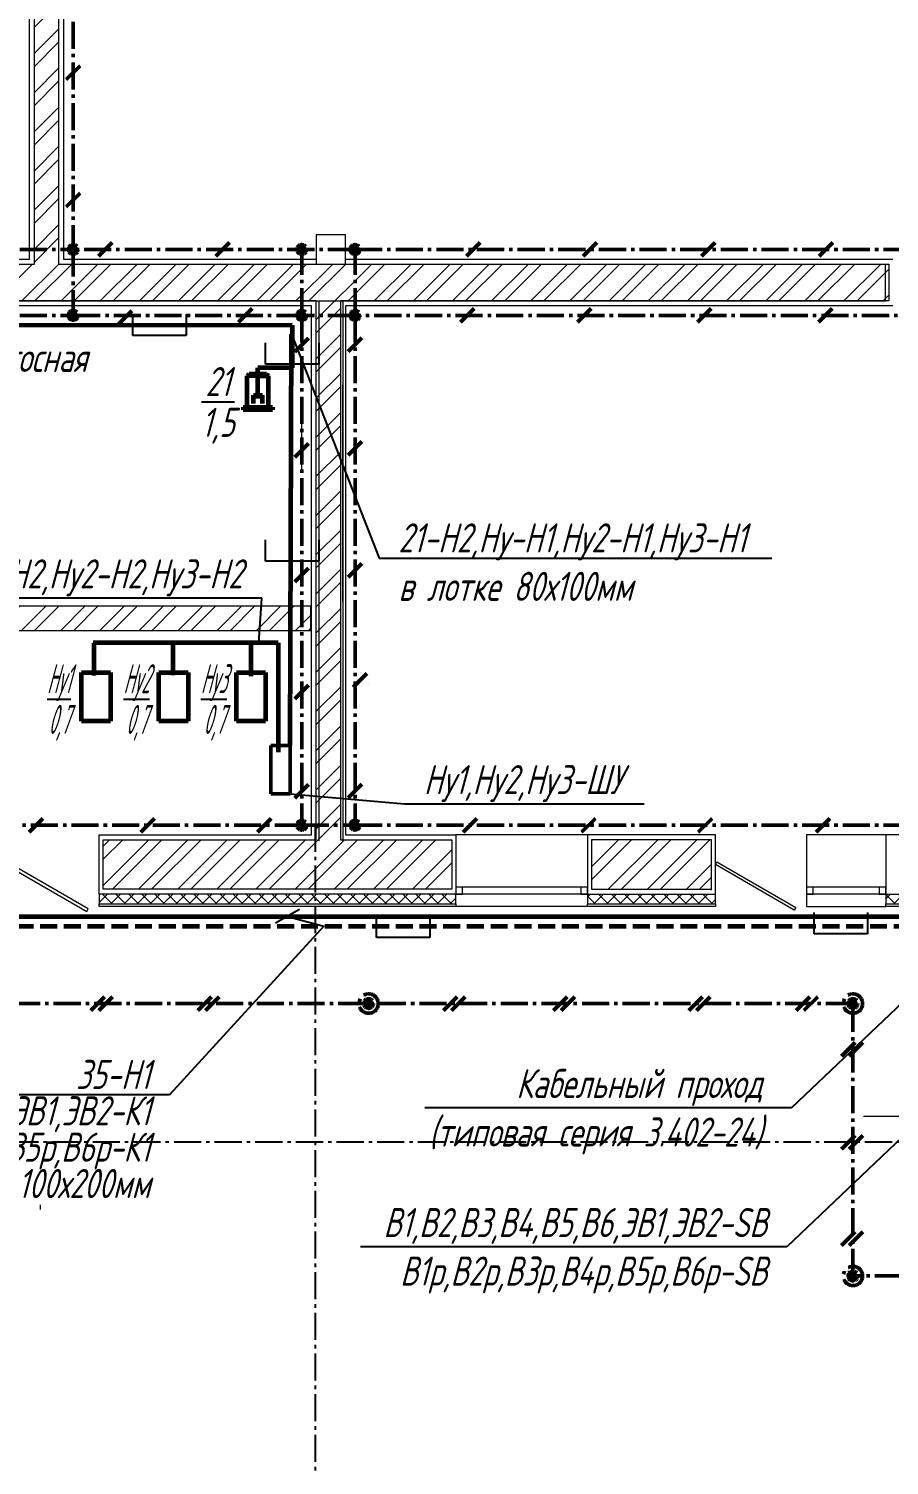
# Model space of a CAD drawing. Header units: millimetres. Extents: x -10490 to 5162, y -5053 to 76.
# Drawn here: x -5239 to -4984.9, y -1553.6 to -1129.8 of the extents above; entities that cross this region are included whole.
import ezdxf
from ezdxf import colors
from ezdxf.entities.mleader import LeaderData, LeaderLine
from ezdxf.math import Vec2, Vec3

# ---------------------------------------------------------------- set-up
doc = ezdxf.new("R2010")
doc.units = ezdxf.units.MM
doc.linetypes.add('gost5', pattern=[7, 5, -2, 0])
doc.linetypes.add('gost6', pattern=[12, 8, -1.5, 1, -1.5])
for name, color, linetype, lineweight in [('Заземление (Вновь)', 6, 'gost6', 50), ('КаБель контрольный (Вновь)', 142, 'gost5', 60), ('КаБель силовой (Вновь)', 1, 'Continuous', 60), ('Линия выноска', 137, 'Continuous', 25), ('Осевая', 4, 'gost6', 25), ('Рамка тонкая', 5, 'Continuous', 25), ('Строительный', 251, 'Continuous', 13), ('Текст', 2, 'Continuous', 25), ('Технологическое', 152, 'Continuous', 18), ('Щиты пульты (Вновь)', 5, 'Continuous', 50), ('ЭлектрооБорудование (Вновь)', 160, 'Continuous', 60)]:
    doc.layers.add(name, color=color, linetype=linetype, lineweight=lineweight)
doc.styles.add('SIMPLEX', font='simplex.shx', dxfattribs={"width": 0.7, "oblique": 15})
doc.styles.add('СИМПЛЕКС', font='simplex.shx', dxfattribs={"width": 0.7, "oblique": 15, "height": 500})
pattern_1 = [(45, (-24521.441, 11720.4964), (-5.7787948, 5.7787948), []), (45, (-24517.5884, 11720.4964), (-5.7787948, 5.7787948), [])]
pattern_2 = [(45, (-24521.441, 11720.4964), (-1.92626494, 1.92626494), []), (135, (-24521.441, 11720.4964), (-1.92626494, -1.92626494), [])]

# ---------------------------------------------------------------- blocks, each defined once
blk = doc.blocks.new('_None')
blk = doc.blocks.new('_Oblique')
at = {"color": 0, "linetype": 'ByBlock', "lineweight": -2}
blk.add_line((-0.5, -0.5), (0.5, 0.5), dxfattribs=at)
blk = doc.blocks.new('_DotBlank')
at = {"color": 0, "linetype": 'ByBlock', "lineweight": -2}
blk.add_line((-0.5, 0), (-1, 0), dxfattribs=at)
blk.add_circle((0, 0), 0.5, dxfattribs=at)
blk = doc.blocks.new('A$C710D2D3C')
at = {"layer": 'Рамка тонкая'}
for p, q in [((0, 0), (0, 2)), ((0, 2), (5, 2)), ((5, 2), (5, 0))]:
    blk.add_line(p, q, dxfattribs=at)

msp = doc.modelspace()

# ---------------------------------------------------------------- hatches: boundary and pattern name
at = {"layer": 'Заземление (Вновь)'}
h = msp.add_hatch(color=256, dxfattribs=at)
h.paths.add_polyline_path([(-5227.2741, -1194.88369, 0.414213562), (-5225.8441, -1196.31369), (-5225.8441, -1194.88369), (-5224.4141, -1194.88369, 1)])
h.paths.add_polyline_path([(-5224.4141, -1194.88369), (-5225.8441, -1194.88369), (-5225.8441, -1196.31369, 0.414213562)], flags=17)
h = msp.add_hatch(color=256, dxfattribs=at)
h.paths.add_polyline_path([(-5159.7781, -1194.88369, 0.414213562), (-5158.3481, -1196.31369), (-5158.3481, -1194.88369), (-5156.9181, -1194.88369, 1)])
h.paths.add_polyline_path([(-5156.9181, -1194.88369), (-5158.3481, -1194.88369), (-5158.3481, -1196.31369, 0.414213562)], flags=17)
h = msp.add_hatch(color=256, dxfattribs=at)
h.paths.add_polyline_path([(-5144.0481, -1194.88369, 0.414213562), (-5142.6181, -1196.31369), (-5142.6181, -1194.88369), (-5141.1881, -1194.88369, 1)])
h.paths.add_polyline_path([(-5141.1881, -1194.88369), (-5142.6181, -1194.88369), (-5142.6181, -1196.31369, 0.414213562)], flags=17)
h = msp.add_hatch(color=256, dxfattribs=at)
h.paths.add_polyline_path([(-5227.2741, -1214.33169, 0.414213562), (-5225.8441, -1215.76169), (-5225.8441, -1214.33169), (-5224.4141, -1214.33169, 1)])
h.paths.add_polyline_path([(-5224.4141, -1214.33169), (-5225.8441, -1214.33169), (-5225.8441, -1215.76169, 0.414213562)], flags=17)
h = msp.add_hatch(color=256, dxfattribs=at)
h.paths.add_polyline_path([(-5159.7781, -1214.33169, 0.414213562), (-5158.3481, -1215.76169), (-5158.3481, -1214.33169), (-5156.9181, -1214.33169, 1)])
h.paths.add_polyline_path([(-5156.9181, -1214.33169), (-5158.3481, -1214.33169), (-5158.3481, -1215.76169, 0.414213562)], flags=17)
h = msp.add_hatch(color=256, dxfattribs=at)
h.paths.add_polyline_path([(-5144.0481, -1214.33169, 0.414213562), (-5142.6181, -1215.76169), (-5142.6181, -1214.33169), (-5141.1881, -1214.33169, 1)])
h.paths.add_polyline_path([(-5141.1881, -1214.33169), (-5142.6181, -1214.33169), (-5142.6181, -1215.76169, 0.414213562)], flags=17)
h = msp.add_hatch(color=256, dxfattribs=at)
h.paths.add_polyline_path([(-5159.7781, -1364.76769, 0.414213562), (-5158.3481, -1366.19769), (-5158.3481, -1364.76769), (-5156.9181, -1364.76769, 1)])
h.paths.add_polyline_path([(-5156.9181, -1364.76769), (-5158.3481, -1364.76769), (-5158.3481, -1366.19769, 0.414213562)], flags=17)
h = msp.add_hatch(color=256, dxfattribs=at)
h.paths.add_polyline_path([(-5144.0481, -1364.76769, 0.414213562), (-5142.6181, -1366.19769), (-5142.6181, -1364.76769), (-5141.1881, -1364.76769, 1)])
h.paths.add_polyline_path([(-5141.1881, -1364.76769), (-5142.6181, -1364.76769), (-5142.6181, -1366.19769, 0.414213562)], flags=17)
for points in [[(-5137.1841, -1417.39169, 1), (-5140.0441, -1417.39169, 1)], [(-4994.1841, -1417.39169, 1), (-4997.0441, -1417.39169, 1)], [(-4994.1841, -1497.75769, 1), (-4997.0441, -1497.75769, 1)]]:
    msp.add_hatch(color=256, dxfattribs=at).paths.add_polyline_path(points)
at = {"layer": 'Строительный', "ltscale": 100}
h = msp.add_hatch(dxfattribs=at)
h.set_pattern_fill('ANSI32', color=256, scale=0.858)
h.set_pattern_definition(pattern_1)
h.paths.add_polyline_path([(-4985.0321, -1199.17369), (-5230.1341, -1199.17369), (-5230.1341, -1040.15769), (-5211.5441, -1040.15769), (-5211.5441, -1025.57169), (-5260.4501, -1025.57169), (-5260.4501, -1040.15769), (-5237.2841, -1040.15769), (-5237.2841, -1116.23369), (-5348.8241, -1116.23369), (-5348.8241, -1123.38369), (-5237.2841, -1123.38369), (-5237.2841, -1199.17369), (-5357.1181, -1199.17369), (-5357.1181, -1193.45369), (-5371.7041, -1193.45369), (-5371.7041, -1230.63369), (-5357.1181, -1230.63369), (-5357.1181, -1210.04169), (-5154.0581, -1210.04169), (-5154.0581, -1369.05769), (-5216.9781, -1369.05769), (-5216.9781, -1383.64369), (-5114.0181, -1383.64369), (-5114.0181, -1369.05769), (-5146.9081, -1369.05769), (-5146.9081, -1210.04169), (-4985.0321, -1210.04169)])
h = msp.add_hatch(dxfattribs=at)
h.set_pattern_fill('ANSI32', color=256, scale=0.858, angle=180)
h.set_pattern_definition([(225, (14508.377, -11854.113), (5.7787948, -5.7787948), []), (225, (14504.525, -11854.113), (5.7787948, -5.7787948), [])])
h.paths.add_polyline_path([(-5255.32281, -1348.48331), (-5255.32545, -1367.66693), (-5246.13517, -1367.62769), (-5246.13517, -1307.27769), (-5155.68279, -1307.27769), (-5155.68279, -1300.12769), (-5255.32545, -1300.12769)])
h = msp.add_hatch(dxfattribs=at)
h.set_pattern_fill('ANSI32', color=256, scale=0.858)
h.set_pattern_definition(pattern_1)
h.paths.add_polyline_path([(-5037.3701, -1369.05769), (-5072.8341, -1369.05769), (-5072.8341, -1383.64369), (-5037.3701, -1383.64369)])
h = msp.add_hatch(dxfattribs=at)
h.set_pattern_fill('ANSI37', color=256, scale=0.858)
h.set_pattern_definition(pattern_2)
h.paths.add_polyline_path([(-5112.8741, -1385.07369), (-5218.1221, -1385.07369), (-5218.1221, -1387.93369), (-5112.8741, -1387.93369)])
h = msp.add_hatch(dxfattribs=at)
h.set_pattern_fill('ANSI37', color=256, scale=0.858)
h.set_pattern_definition(pattern_2)
h.paths.add_polyline_path([(-5036.2261, -1385.07369), (-5073.9781, -1385.07369), (-5073.9781, -1387.93369), (-5036.2261, -1387.93369)])
h = msp.add_hatch(dxfattribs=at)
h.set_pattern_fill('ANSI37', color=256, scale=0.858)
h.set_pattern_definition(pattern_2)
h.paths.add_polyline_path([(-4963.2961, -1385.07369), (-4985.8901, -1385.07369), (-4985.8901, -1387.93369), (-4966.1561, -1387.93369), (-4966.1561, -1407.09569), (-4963.2961, -1407.09569)])

# ---------------------------------------------------------------- linework, layer by layer
at = {"layer": 'Заземление (Вновь)'}
for p, q in [((-5225.8441, -1127.67369), (-5225.8441, -1194.88369)), ((-5223.82177, -1140.68894), (-5227.86643, -1144.73359)), ((-5223.82177, -1178.27427), (-5227.86643, -1182.31892)), ((-5241.5741, -1194.88369), (-5225.8441, -1194.88369)), ((-5142.6181, -1194.88369), (-5225.8441, -1194.88369)), ((-5225.8441, -1194.88369), (-5225.8441, -1214.33169)), ((-5214.34105, -1192.86136), (-5218.3857, -1196.90601)), ((-5179.65018, -1192.86136), (-5183.69483, -1196.90601)), ((-5158.3481, -1214.33169), (-5158.3481, -1194.88369)), ((-5142.6181, -1214.33169), (-5142.6181, -1194.88369)), ((-5142.6181, -1194.88369), (-4900.9481, -1194.88369)), ((-5105.64058, -1192.86136), (-5109.68523, -1196.90601)), ((-5071.22036, -1192.86136), (-5075.26501, -1196.90601)), ((-5036.31184, -1192.86136), (-5040.35649, -1196.90601)), ((-5001.52486, -1192.86136), (-5005.56951, -1196.90601)), ((-5241.5741, -1214.33169), (-5225.8441, -1214.33169)), ((-5225.8441, -1214.33169), (-5158.3481, -1214.33169)), ((-5208.51189, -1213.00731), (-5212.55654, -1217.05196)), ((-5172.96739, -1212.30936), (-5177.01204, -1216.35401)), ((-5142.6181, -1214.33169), (-5158.3481, -1214.33169)), ((-5158.3481, -1214.33169), (-5158.3481, -1364.76769)), ((-4900.9481, -1214.33169), (-5142.6181, -1214.33169)), ((-5142.6181, -1214.33169), (-5142.6181, -1364.76769)), ((-5107.47151, -1212.30936), (-5111.51616, -1216.35401)), ((-5072.92904, -1212.30936), (-5076.97369, -1216.35401)), ((-5037.4771, -1212.30936), (-5041.52175, -1216.35401)), ((-5001.71424, -1212.30936), (-5005.75889, -1216.35401)), ((-5156.32577, -1221.03114), (-5160.37043, -1225.07579)), ((-5140.59577, -1220.99353), (-5144.64043, -1225.03818)), ((-5156.32577, -1252.10786), (-5160.37043, -1256.15251)), ((-5140.59577, -1251.58019), (-5144.64043, -1255.62484)), ((-5140.59577, -1287.52736), (-5144.64043, -1291.57201)), ((-5156.32577, -1288.91429), (-5160.37043, -1292.95894)), ((-5139.12205, -1319.98871), (-5143.1667, -1324.03336)), ((-5156.32577, -1323.40047), (-5160.37043, -1327.44512)), ((-5156.32577, -1352.75323), (-5160.37043, -1356.79788)), ((-5140.59577, -1352.66107), (-5144.64043, -1356.70572)), ((-5158.3481, -1364.76769), (-5352.8281, -1364.76769)), ((-5234.75547, -1362.74536), (-5238.80012, -1366.79001)), ((-5201.81497, -1362.74536), (-5205.85962, -1366.79001)), ((-5167.36577, -1362.74536), (-5171.41042, -1366.79001)), ((-5158.3481, -1364.76769), (-5142.6181, -1364.76769)), ((-5142.6181, -1364.76769), (-4900.9481, -1364.76769)), ((-5106.61859, -1362.74536), (-5110.66324, -1366.79001)), ((-5071.66957, -1362.74536), (-5075.71422, -1366.79001)), ((-5037.22412, -1362.74536), (-5041.26877, -1366.79001)), ((-5002.43997, -1362.74536), (-5006.48462, -1366.79001)), ((-5216.55718, -1415.36936), (-5220.60183, -1419.41401)), ((-5214.26918, -1415.36936), (-5218.31383, -1419.41401)), ((-5184.98628, -1415.36936), (-5189.03093, -1419.41401)), ((-5182.69828, -1415.36936), (-5186.74293, -1419.41401)), ((-5112.43713, -1415.36936), (-5116.48178, -1419.41401)), ((-5110.14913, -1415.36936), (-5114.19378, -1419.41401)), ((-5079.98446, -1415.36936), (-5084.02912, -1419.41401)), ((-5077.69646, -1415.36936), (-5081.74112, -1419.41401)), ((-5040.0696, -1415.36936), (-5044.11425, -1419.41401)), ((-5037.7816, -1415.36936), (-5041.82625, -1419.41401)), ((-5008.32231, -1415.36936), (-5012.36696, -1419.41401)), ((-5006.03431, -1415.36936), (-5010.07896, -1419.41401)), ((-4995.6141, -1417.39169), (-5405.4521, -1417.39169)), ((-4995.6141, -1497.75769), (-4995.6141, -1417.39169)), ((-4994.94877, -1428.90494), (-4998.99343, -1432.94959)), ((-4992.66077, -1428.90494), (-4996.70543, -1432.94959)), ((-4994.94877, -1456.26736), (-4998.99343, -1460.31201)), ((-4992.66077, -1456.26736), (-4996.70543, -1460.31201)), ((-4994.94877, -1484.73608), (-4998.99343, -1488.78073)), ((-4992.66077, -1484.73608), (-4996.70543, -1488.78073)), ((-4801.1341, -1497.75769), (-4995.6141, -1497.75769))]:
    msp.add_line(p, q, dxfattribs=at)
for centre, radius in [((-5225.8441, -1194.88369), 1.43), ((-5158.3481, -1194.88369), 1.43), ((-5142.6181, -1194.88369), 1.43), ((-5225.8441, -1214.33169), 1.43), ((-5158.3481, -1214.33169), 1.43), ((-5142.6181, -1214.33169), 1.43), ((-5158.3481, -1364.76769), 1.43), ((-5142.6181, -1364.76769), 1.43), ((-5138.6141, -1417.39169), 2.86), ((-4995.6141, -1417.39169), 2.86), ((-5138.6141, -1417.39169), 1.43), ((-4995.6141, -1417.39169), 1.43), ((-4995.6141, -1497.75769), 2.86), ((-4995.6141, -1497.75769), 1.43)]:
    msp.add_circle(centre, radius, dxfattribs=at)
at = {"layer": 'КаБель контрольный (Вновь)'}
msp.add_line((-5382.5721, -1394.51169), (-4950.4261, -1394.51169), dxfattribs=at)
at = {"layer": 'КаБель силовой (Вновь)'}
for p, q in [((-5161.2081, -1217.19169), (-5326.78024, -1217.45724)), ((-5161.73375, -1341.21057), (-5161.40279, -1219.91773)), ((-5161.2081, -1217.19169), (-5161.2081, -1229.83117)), ((-5171.32686, -1238.8136), (-5171.32833, -1229.83117)), ((-5161.2081, -1229.83117), (-5171.32833, -1229.83117)), ((-5165.35163, -1310.981), (-5219.89419, -1310.981)), ((-5219.78162, -1311.06595), (-5219.78162, -1320.63168)), ((-5196.37527, -1310.9519), (-5196.37527, -1320.51763)), ((-5173.42565, -1311.23707), (-5173.42565, -1320.8028)), ((-5165.33698, -1310.981), (-5165.33698, -1343.25331)), ((-5379.7121, -1391.65169), (-4969.8741, -1391.65169))]:
    msp.add_line(p, q, dxfattribs=at)
at = {"layer": 'Осевая'}
for p, q in [((-5154.39904, -1364.61936), (-5154.39904, -1612.72986)), ((-4960.07439, -1458.28969), (-5491.00951, -1458.28969))]:
    msp.add_line(p, q, dxfattribs=at)
at = {"layer": 'Строительный', "ltscale": 0.2}
for p, q in [((-5230.1341, -1199.1726), (-4986.02935, -1199.1726)), ((-4986.02935, -1210.0406), (-4986.02935, -1199.1726)), ((-5357.1181, -1210.0406), (-4986.02935, -1210.0406)), ((-5153.3431, -1210.0406), (-5153.3431, -1369.3426)), ((-5146.1931, -1210.0406), (-5146.1931, -1369.3426)), ((-5037.3701, -1383.9286), (-5037.3701, -1369.3426))]:
    msp.add_line(p, q, dxfattribs=at)
at = {"layer": 'Строительный', "ltscale": 0.6}
msp.add_line((-5146.1931, -1297.09861), (-5146.1931, -1234.81271), dxfattribs=at)
at = {"layer": 'Строительный'}
for p, q in [((-5154.91744, -1242.70117), (-5154.91744, -1242.70117)), ((-5146.1931, -1298.88098), (-5146.1931, -1264.209))]:
    msp.add_line(p, q, dxfattribs=at)
at = {"layer": 'Строительный', "ltscale": 100}
for p, q in [((-5073.9781, -1367.62769), (-5112.8741, -1367.62769)), ((-5073.9781, -1383.07169), (-5112.8741, -1383.07169)), ((-5073.9781, -1385.07369), (-5112.8741, -1385.07369)), ((-4985.8901, -1383.07169), (-5009.3421, -1383.07169)), ((-4985.8901, -1385.07369), (-5009.3421, -1385.07369)), ((-5073.9781, -1388.79169), (-5112.8741, -1388.79169))]:
    msp.add_line(p, q, dxfattribs=at)
at = {"layer": 'Строительный', "ltscale": 10}
msp.add_line((-4992.4681, -1450.5666), (-4792.2681, -1450.5666), dxfattribs=at)
at = {"layer": 'Строительный', "ltscale": 100}
for points in [[(-5230.1341, -1040.15769), (-5230.1341, -1199.17369), (-4985.0321, -1199.17369), (-4985.0321, -1210.04169), (-5146.9081, -1210.04169), (-5146.9081, -1369.05769), (-5114.0181, -1369.05769), (-5114.0181, -1383.64369), (-5216.9781, -1383.64369), (-5216.9781, -1369.05769), (-5154.0581, -1369.05769), (-5154.0581, -1210.04169), (-5357.1181, -1210.04169), (-5357.1181, -1230.63369), (-5371.7041, -1230.63369), (-5371.7041, -1193.45369), (-5357.1181, -1193.45369), (-5357.1181, -1199.17369), (-5237.2841, -1199.17369), (-5237.2841, -1123.38369)], [(-5228.7041, -1041.58769), (-5228.7041, -1197.74369), (-5154.0581, -1197.74369)], [(-4983.8881, -1211.47169), (-5145.4781, -1211.47169), (-5145.4781, -1367.62769), (-5112.8741, -1367.62769), (-5112.8741, -1385.07369), (-5218.1221, -1385.07369), (-5218.1221, -1367.62769), (-5155.4881, -1367.62769), (-5155.4881, -1211.47169), (-5355.6881, -1211.47169), (-5355.6881, -1231.77769), (-5373.1341, -1231.77769), (-5373.1341, -1192.30969), (-5355.6881, -1192.30969), (-5355.6881, -1197.74369), (-5238.7141, -1197.74369), (-5238.7141, -1124.81369)], [(-5145.4781, -1197.74369), (-4983.8881, -1197.74369)], [(-5255.32545, -1300.12769), (-5255.32545, -1367.66693), (-5246.13517, -1367.66693), (-5246.13517, -1307.27769), (-5155.68279, -1307.27769), (-5155.68279, -1300.12769), (-5255.32545, -1300.12769)], [(-4985.8901, -1367.62769), (-5009.3421, -1367.62769), (-5009.3421, -1388.79169), (-4985.8901, -1388.79169)], [(-4956.1461, -1385.07369), (-4940.7021, -1385.07369), (-4940.7021, -1367.62769), (-4985.8901, -1367.62769), (-4985.8901, -1385.07369), (-4963.2961, -1385.07369)], [(-5245.8641, -1376.35069), (-5221.83882, -1390.22169), (-5221.40982, -1389.47864), (-5245.4351, -1375.60764), (-5245.8641, -1376.35069)], [(-5035.7971, -1375.60764), (-5012.51487, -1389.04964), (-5012.94387, -1389.79269), (-5036.2261, -1376.35069), (-5035.7971, -1375.60764)], [(-5218.1221, -1385.07369), (-5218.1221, -1387.93369), (-5112.8741, -1387.93369), (-5112.8741, -1385.07369)], [(-5073.9781, -1385.07369), (-5073.9781, -1387.93369), (-5036.2261, -1387.93369), (-5036.2261, -1385.07369)], [(-4985.8901, -1385.07369), (-4985.8901, -1387.93369), (-4966.1561, -1387.93369)], [(-5112.8741, -1387.93369), (-5112.8741, -1388.79169), (-5218.1221, -1388.79169), (-5218.1221, -1387.93369)], [(-5036.2261, -1387.93369), (-5036.2261, -1388.79169), (-5073.9781, -1388.79169), (-5073.9781, -1387.93369)], [(-4967.0141, -1388.79169), (-4985.8901, -1388.79169), (-4985.8901, -1387.93369)]]:
    msp.add_lwpolyline(points, dxfattribs=at)
for points in [[(-5154.0581, -1199.17369), (-5145.4781, -1199.17369), (-5145.4781, -1190.59369), (-5154.0581, -1190.59369)], [(-5073.9781, -1385.07369), (-5036.2261, -1385.07369), (-5036.2261, -1367.62769), (-5073.9781, -1367.62769)], [(-5072.8341, -1383.64369), (-5037.3701, -1383.64369), (-5037.3701, -1369.05769), (-5072.8341, -1369.05769)], [(-5112.8741, -1385.07369), (-5110.8721, -1385.07369), (-5110.8721, -1383.07169), (-5112.8741, -1383.07169)], [(-5075.9801, -1385.07369), (-5073.9781, -1385.07369), (-5073.9781, -1383.07169), (-5075.9801, -1383.07169)], [(-5009.3421, -1385.07369), (-5007.3401, -1385.07369), (-5007.3401, -1383.07169), (-5009.3421, -1383.07169)], [(-4987.8921, -1385.07369), (-4985.8901, -1385.07369), (-4985.8901, -1383.07169), (-4987.8921, -1383.07169)]]:
    msp.add_lwpolyline(points, close=True, dxfattribs=at)
at = {"layer": 'Строительный'}
msp.add_lwpolyline([(-5235.5681, -1476.76001), (-5235.5681, -1478.11395)], dxfattribs=at)
at = {"layer": 'Технологическое', "ltscale": 10}
for p, q in [((-5158.34921, -1260.6626), (-5158.34921, -1244.80971)), ((-5155.48944, -1260.6626), (-5155.48944, -1242.70117)), ((-5155.48944, -1244.13117), (-5155.48944, -1244.13117)), ((-5158.34921, -1248.53233), (-5158.34921, -1248.53233)), ((-5155.48944, -1259.2326), (-5155.48944, -1259.2326)), ((-5138.52847, -1322.8676), (-5138.52847, -1322.8676))]:
    msp.add_line(p, q, dxfattribs=at)
at = {"layer": 'Щиты пульты (Вновь)'}
for p, q in [((-5161.73375, -1341.21057), (-5167.45375, -1341.21057)), ((-5167.45375, -1341.21057), (-5167.45375, -1355.51057)), ((-5161.73375, -1355.51057), (-5161.73375, -1341.21057)), ((-5161.73375, -1355.51057), (-5167.45375, -1355.51057))]:
    msp.add_line(p, q, dxfattribs=at)
at = {"layer": 'ЭлектрооБорудование (Вновь)', "ltscale": 10}
for p, q in [((-5174.43446, -1232.19033), (-5173.91966, -1231.67553)), ((-5174.43446, -1241.39953), (-5174.43446, -1232.19033)), ((-5171.31912, -1232.19033), (-5174.43446, -1232.19033)), ((-5168.71858, -1231.67553), (-5173.91966, -1231.67553)), ((-5171.31912, -1232.19033), (-5168.20378, -1232.19033)), ((-5168.20378, -1232.19033), (-5168.71858, -1231.67553)), ((-5168.20378, -1241.39953), (-5168.20378, -1232.19033)), ((-5175.61766, -1241.39953), (-5175.61766, -1242.17161)), ((-5175.60912, -1241.39953), (-5167.02912, -1241.39953)), ((-5172.64996, -1237.87673), (-5169.98921, -1237.87673)), ((-5172.64996, -1240.31345), (-5172.64996, -1237.87673)), ((-5169.98921, -1240.31345), (-5169.98921, -1237.87673)), ((-5167.02042, -1241.39953), (-5167.02042, -1242.17161)), ((-5167.02042, -1242.17161), (-5175.61766, -1242.19101)), ((-5223.39669, -1319.74537), (-5214.81669, -1319.74537)), ((-5223.39669, -1334.04537), (-5223.39669, -1319.74537)), ((-5214.81669, -1319.74537), (-5214.81669, -1334.04537)), ((-5200.51669, -1319.74537), (-5191.93669, -1319.74537)), ((-5200.51669, -1334.04537), (-5200.51669, -1319.74537)), ((-5191.93669, -1319.74537), (-5191.93669, -1334.04537)), ((-5177.63669, -1319.74537), (-5169.05669, -1319.74537)), ((-5177.63669, -1334.04537), (-5177.63669, -1319.74537)), ((-5169.05669, -1319.74537), (-5169.05669, -1334.04537)), ((-5214.81669, -1334.04537), (-5223.39669, -1334.04537)), ((-5191.93669, -1334.04537), (-5200.51669, -1334.04537)), ((-5169.05669, -1334.04537), (-5177.63669, -1334.04537))]:
    msp.add_line(p, q, dxfattribs=at)

# ---------------------------------------------------------------- block references
at = {"layer": 'КаБель силовой (Вновь)', "lineweight": 25, "xscale": 3.146000000000001, "yscale": 3.146000000000001, "zscale": 3.146000000000001, "rotation": 180}
for p in [(-5192.52707, -1213.94194), (-5153.35442, -1222.40294), (-5153.35442, -1280.57232), (-5120.53409, -1391.62298), (-4991.37024, -1390.56537)]:
    msp.add_blockref('A$C710D2D3C', p, dxfattribs=at)

# ---------------------------------------------------------------- texts
at = {"layer": 'Текст', "char_height": 8.58, "attachment_point": 5, "style": 'SIMPLEX'}
for s, insert, width in [('Вакуум-насосная', (-5253.57191, -1227.92209), 200.2), ('\\A1;\\S21/1,5;', (-5183.09018, -1239.87824), 16.1612605), ('\\A1;{\\W0.4;\\SНу1/0,7;}', (-5230.06404, -1327.53224), 16.1612605), ('\\A1;{\\W0.4;\\SНу2/0,7;}', (-5207.18404, -1327.53224), 16.1612605), ('\\A1;{\\W0.4;\\SНу3/0,7;}', (-5184.30404, -1327.53224), 16.1612605)]:
    msp.add_mtext(s, dxfattribs=dict(at, insert=insert, width=width))

# ---------------------------------------------------------------- leaders
at = {"layer": 'Линия выноска'}
ml = msp.add_multileader_mtext('Standard', dxfattribs=at)
ml.set_content('21-Н2,Ну-Н1,Ну2-Н1,Ну3-Н1\\Pв лотке 80х100мм', color=2, style='СИМПЛЕКС')
ml.set_leader_properties()
ml.set_arrow_properties(name='NONE')
ml.build(insert=Vec2(0, 0))
ml.multileader.update_dxf_attribs({"text_left_attachment_type": 6, "text_right_attachment_type": 6, "dogleg_length": 0, "arrow_head_size": 5.72})
ctx = ml.context
ctx.base_point, ctx.char_height, ctx.arrow_head_size, ctx.landing_gap_size, ctx.plane_origin = Vec3(-5135.53273, -1285.99048), 8.58, 5.72, 5.72, Vec3(-5326.72415, -1299.9943)
ctx.left_attachment, ctx.right_attachment = 6, 6
notes = []
notes.append((ctx, [(0, (1, 1, 0), (-5135.53273, -1285.99048), (1, 0), 0, [(0, [(-5161.40279, -1219.91773)], 0, [])])]))
ctx.mtext.insert, ctx.mtext.flow_direction = Vec3(-5129.81273, -1275.69448), 5
ml = msp.add_multileader_mtext('Standard', dxfattribs=at)
ml.set_content('Ну-Н2,Ну2-Н2,Ну3-Н2', color=2, style='СИМПЛЕКС')
ml.set_leader_properties()
ml.set_arrow_properties(name='NONE')
ml.build(insert=Vec2(0, 0))
ml.multileader.update_dxf_attribs({"text_left_attachment_type": 6, "text_right_attachment_type": 6, "dogleg_length": 0, "arrow_head_size": 5.72})
ctx = ml.context
ctx.base_point, ctx.char_height, ctx.arrow_head_size, ctx.landing_gap_size, ctx.plane_origin = Vec3(-5286.68062, -1297.75347), 8.58, 5.72, 5.72, Vec3(-5337.74202, -1310.8476)
ctx.left_attachment, ctx.right_attachment, ctx.text_align_type = 6, 6, 2
notes.append((ctx, [(1, (1, 1, 0), (-5170.13352, -1297.75347), (-1, 0), 0, [(0, [(-5171.07147, -1310.981)], 0, [])])]))
ctx.mtext.insert, ctx.mtext.width, ctx.mtext.alignment, ctx.mtext.flow_direction = Vec3(-5175.85352, -1286.31347), 86.0970041, 3, 5
ml = msp.add_multileader_mtext('Standard', dxfattribs=at)
ml.set_content('Ну1,Ну2,Ну3-ШУ', color=2, style='СИМПЛЕКС')
ml.set_leader_properties()
ml.set_arrow_properties(name='NONE')
ml.build(insert=Vec2(0, 0))
ml.multileader.update_dxf_attribs({"text_left_attachment_type": 6, "text_right_attachment_type": 6, "dogleg_length": 0, "arrow_head_size": 5.72})
ctx = ml.context
ctx.base_point, ctx.char_height, ctx.arrow_head_size, ctx.landing_gap_size, ctx.plane_origin = Vec3(-5128.03676, -1358.46), 8.58, 5.72, 5.72, Vec3(-5213.59167, -1371.55413)
ctx.left_attachment, ctx.right_attachment = 6, 6
notes.append((ctx, [(0, (1, 1, 0), (-5128.03676, -1358.46), (1, 0), 0, [(0, [(-5161.73375, -1355.51057)], 0, [])])]))
ctx.mtext.insert, ctx.mtext.flow_direction = Vec3(-5122.31676, -1347.02), 5
ml = msp.add_multileader_mtext('Standard', dxfattribs=at)
ml.set_content('Кабельный проход\\P(типовая серия 3.402-24)', color=2, style='SIMPLEX')
ml.set_leader_properties()
ml.set_arrow_properties(name='DOTBLANK')
ml.build(insert=Vec2(0, 0))
ml.multileader.update_dxf_attribs({"text_left_attachment_type": 6, "text_right_attachment_type": 6, "dogleg_length": 1, "arrow_head_size": 28.6})
ctx = ml.context
ctx.base_point, ctx.char_height, ctx.arrow_head_size, ctx.landing_gap_size, ctx.plane_origin = Vec3(-5156.32347, -1448.13415), 8.58, 28.6, 5.72, Vec3(-5155.44904, -1905.72086)
ctx.left_attachment, ctx.right_attachment, ctx.text_align_type = 6, 6, 2
notes.append((ctx, [(0, (1, 1, 0), (-5013.7928, -1448.13415), (-1, 0), 2.86, [(0, [(-4958.15551, -1395.47116)], 0, [])])]))
ctx.mtext.insert, ctx.mtext.alignment, ctx.mtext.flow_direction = Vec3(-5022.3728, -1436.69415), 3, 5
ml = msp.add_multileader_mtext('Standard', dxfattribs=at)
ml.set_content('\\pxsm0.75;35-Н1\\PВ1,В2,В3,В4,В5,В6,ЭВ1,ЭВ2-К1\\PВ1р,В2р,В3р,В4р,В5р,В6р-К1\\Pв лотке 100х200мм', color=2, style='СИМПЛЕКС')
ml.set_leader_properties()
ml.set_arrow_properties(name='OBLIQUE')
ml.build(insert=Vec2(0, 0))
ml.multileader.update_dxf_attribs({"text_left_attachment_type": 6, "text_right_attachment_type": 6, "dogleg_length": 0, "arrow_head_size": 5.72})
ctx = ml.context
ctx.base_point, ctx.char_height, ctx.arrow_head_size, ctx.landing_gap_size, ctx.plane_origin = Vec3(-5349.23984, -1444.30612), 8.58, 5.72, 5.72, Vec3(-5036.8022, -1477.79007)
ctx.left_attachment, ctx.right_attachment, ctx.text_align_type = 6, 6, 2
notes.append((ctx, [(1, (1, 1, 0), (-5197.36283, -1444.30612), (-1, 0), 0, [(1, [(-5162.56858, -1391.65169), (-5151.80912, -1394.51169)], 0, [])])]))
ctx.mtext.insert, ctx.mtext.alignment, ctx.mtext.flow_direction = Vec3(-5203.08283, -1434.01012), 3, 5
ml = msp.add_multileader_mtext('Standard', dxfattribs=at)
ml.set_content('В1,В2,В3,В4,В5,В6,ЭВ1,ЭВ2-SB\\PВ1р,В2р,В3р,В4р,В5р,В6р-SB', color=2, style='СИМПЛЕКС')
ml.set_leader_properties()
ml.set_arrow_properties(name='NONE')
ml.build(insert=Vec2(0, 0))
ml.multileader.update_dxf_attribs({"text_left_attachment_type": 6, "text_right_attachment_type": 6, "dogleg_length": 0, "arrow_head_size": 5.72})
ctx = ml.context
ctx.base_point, ctx.char_height, ctx.arrow_head_size, ctx.landing_gap_size, ctx.plane_origin = Vec3(-5169.18192, -1489.16193), 8.58, 5.72, 5.72, Vec3(-4927.36295, -1504.10141)
ctx.left_attachment, ctx.right_attachment, ctx.text_align_type = 6, 6, 2
notes.append((ctx, [(1, (1, 1, 0), (-5015.16882, -1489.16193), (-1, 0), 0, [(0, [(-4941.57025, -1419.28284)], 0, [])])]))
ctx.mtext.insert, ctx.mtext.alignment, ctx.mtext.flow_direction = Vec3(-5020.88882, -1477.72193), 3, 5
for ctx, leaders in notes:
    for number, flags, end, landing, length, lines in leaders:
        leader = LeaderData()
        leader.index, (leader.has_last_leader_line, leader.has_dogleg_vector, leader.attachment_direction) = number, flags
        leader.last_leader_point, leader.dogleg_vector, leader.dogleg_length = Vec3(end), Vec3(landing), length
        for number, points, colour, breaks in lines:
            line = LeaderLine()
            line.index, line.vertices, line.color, line.breaks = number, Vec3.list(points), colors.encode_raw_color(colour), breaks
            leader.lines.append(line)
        ctx.leaders.append(leader)

doc.saveas('drawing.dxf')
